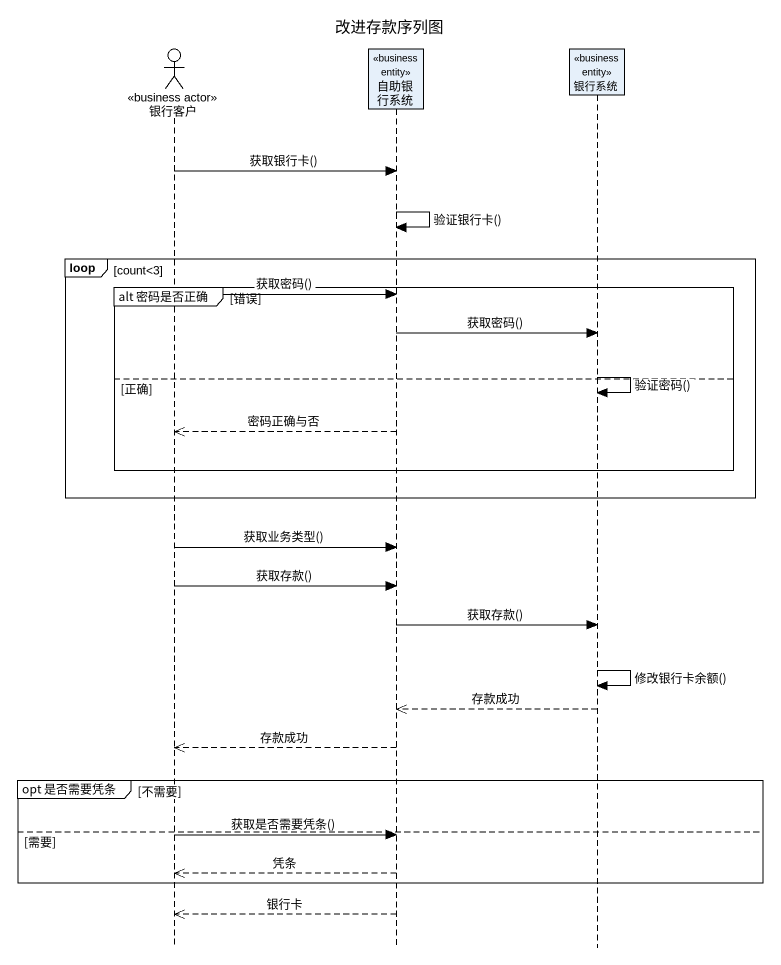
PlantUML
@startuml
title 改进存款序列图
hide footbox
actor 银行客户 <<business actor>>
participant 自助银行系统 <<business entity>>
participant 银行系统 <<business entity>>

银行客户 -> 自助银行系统 : 获取银行卡()
自助银行系统 -> 自助银行系统 : 验证银行卡()
loop count<3
  group alt 密码是否正确 [错误]
    银行客户 -> 自助银行系统 : 获取密码()
    自助银行系统 -> 银行系统 : 获取密码()
    银行系统 -> 银行系统 : 验证密码()
  else 正确
    自助银行系统 -->> 银行客户 : 密码正确与否
  end
end
银行客户 -> 自助银行系统 : 获取业务类型()
银行客户 -> 自助银行系统 : 获取存款()
自助银行系统 -> 银行系统 : 获取存款()
银行系统 -> 银行系统 : 修改银行卡余额()
银行系统 -->> 自助银行系统 : 存款成功
自助银行系统 -->> 银行客户 : 存款成功
group opt 是否需要凭条 [不需要]
else 需要
  银行客户 -> 自助银行系统 : 获取是否需要凭条()
  自助银行系统 -->> 银行客户 : 凭条
end
自助银行系统 -->> 银行客户 : 银行卡
@enduml
